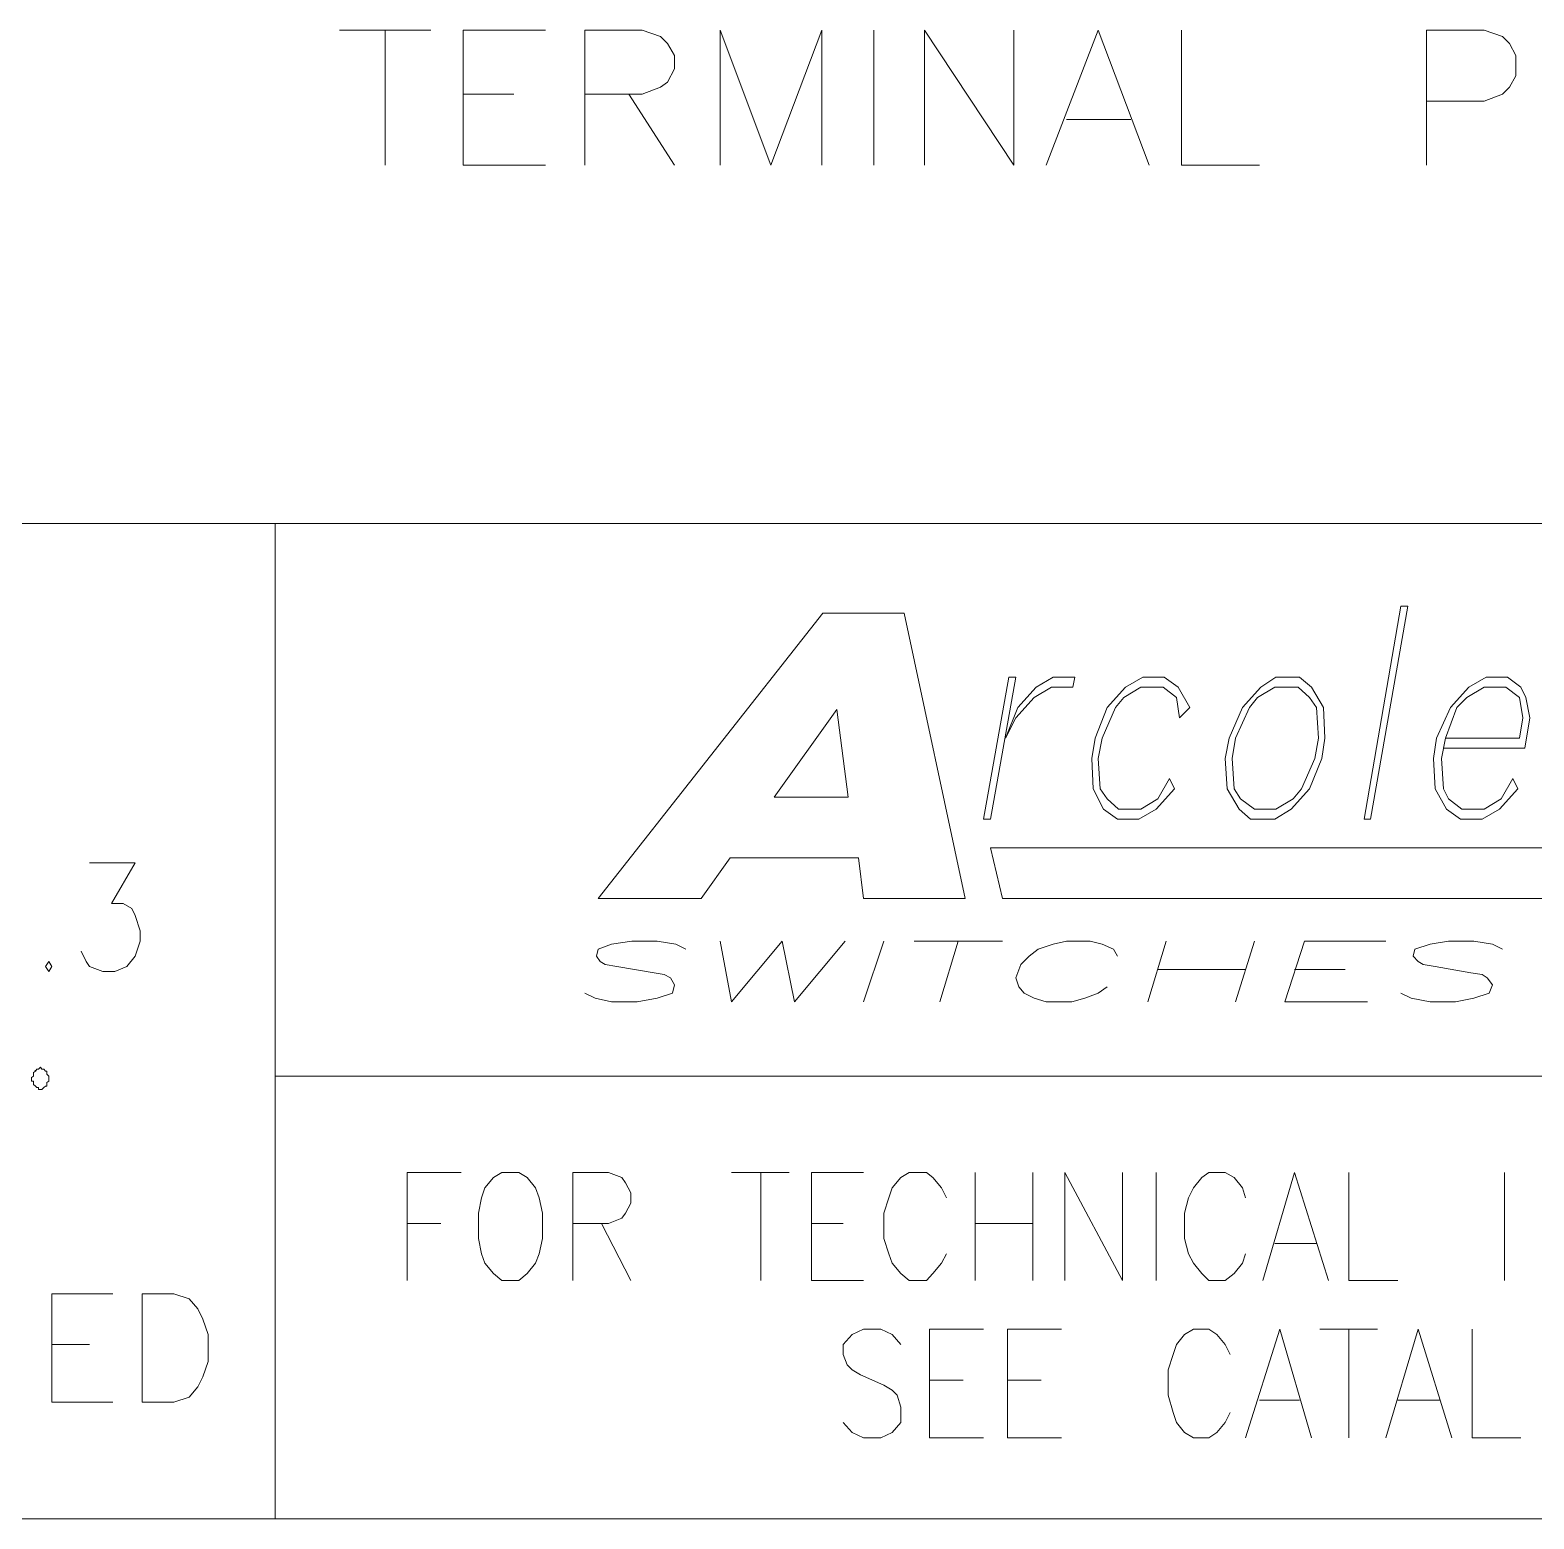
# Model space of a CAD drawing. Header units: millimetres. Extents: x 20 to 2064, y 18 to 2964.
# Drawn here: x 491.7 to 803.4, y 56.8 to 365.4 of the extents above; entities that cross this region are included whole.
import ezdxf

# ---------------------------------------------------------------- set-up
doc = ezdxf.new("R2010")
doc.units = ezdxf.units.MM
doc.header["$MEASUREMENT"] = 0
doc.layers.get('0').update_dxf_attribs({"linetype": 'CONTINUOUS'})

msp = doc.modelspace()

# ---------------------------------------------------------------- linework, layer by layer
at = {"color": 0, "linetype": 'Continuous', "lineweight": 20, "true_color": 0x000007}
for points in [[(555.84, 365.43), (574.78, 365.43)], [(565.31, 365.43), (565.31, 337.42)], [(574.78, 365.43), (574.78, 365.43)], [(581.48, 365.43), (581.48, 337.42)], [(581.48, 365.43), (598.58, 365.43)], [(598.58, 365.43), (598.58, 365.43)], [(606.73, 365.43), (606.73, 337.42)], [(606.73, 365.43), (618.56, 365.43)], [(618.56, 365.43), (618.56, 365.43)], [(618.56, 365.43), (622.38, 364.12)], [(634.74, 365.43), (634.74, 337.42)], [(634.74, 365.43), (645.26, 337.42)], [(655.78, 365.43), (645.26, 337.42)], [(655.78, 365.43), (655.78, 337.42)], [(666.56, 365.43), (666.56, 337.42)], [(677.08, 365.43), (677.08, 337.42)], [(677.08, 365.43), (695.62, 337.42)], [(695.62, 365.43), (695.62, 337.42)], [(713.11, 365.43), (702.33, 337.42)], [(713.11, 365.43), (723.63, 337.42)], [(730.34, 365.43), (730.34, 337.42)], [(781.09, 365.43), (781.09, 337.42)], [(781.09, 365.43), (793.06, 365.43)], [(793.06, 365.43), (793.06, 365.43)], [(793.06, 365.43), (796.87, 364.12)], [(622.38, 364.12), (622.38, 364.12)], [(622.38, 364.12), (623.82, 362.67)], [(623.82, 362.67), (623.82, 362.67)], [(623.82, 362.67), (625.27, 360.17)], [(796.87, 364.12), (796.87, 364.12)], [(796.87, 364.12), (798.32, 362.67)], [(798.32, 362.67), (798.32, 362.67)], [(798.32, 362.67), (799.64, 360.17)], [(625.27, 360.17), (625.27, 360.17)], [(625.27, 360.17), (625.27, 357.41)], [(799.64, 360.17), (799.64, 360.17)], [(799.64, 360.17), (799.64, 355.96)], [(625.27, 357.41), (623.82, 354.65)], [(625.27, 357.41), (625.27, 357.41)], [(799.64, 355.96), (798.32, 353.6)], [(799.64, 355.96), (799.64, 355.96)], [(622.38, 353.6), (618.56, 352.15)], [(623.82, 354.65), (622.38, 353.6)], [(622.38, 353.6), (622.38, 353.6)], [(623.82, 354.65), (623.82, 354.65)], [(798.32, 353.6), (796.87, 352.15)], [(798.32, 353.6), (798.32, 353.6)], [(581.48, 352.15), (592, 352.15)], [(592, 352.15), (592, 352.15)], [(618.56, 352.15), (606.73, 352.15)], [(606.73, 352.15), (606.73, 352.15)], [(615.8, 352.15), (625.27, 337.42)], [(618.56, 352.15), (618.56, 352.15)], [(793.06, 350.7), (781.09, 350.7)], [(781.09, 350.7), (781.09, 350.7)], [(796.87, 352.15), (793.06, 350.7)], [(793.06, 350.7), (793.06, 350.7)], [(796.87, 352.15), (796.87, 352.15)], [(706.54, 346.89), (719.82, 346.89)], [(719.82, 346.89), (719.82, 346.89)], [(565.31, 337.42), (565.31, 337.42)], [(581.48, 337.42), (581.48, 337.42)], [(581.48, 337.42), (598.58, 337.42)], [(598.58, 337.42), (598.58, 337.42)], [(606.73, 337.42), (606.73, 337.42)], [(625.27, 337.42), (625.27, 337.42)], [(634.74, 337.42), (634.74, 337.42)], [(645.26, 337.42), (645.26, 337.42)], [(645.26, 337.42), (645.26, 337.42)], [(655.78, 337.42), (655.78, 337.42)], [(666.56, 337.42), (666.56, 337.42)], [(677.08, 337.42), (677.08, 337.42)], [(695.62, 337.42), (695.62, 337.42)], [(695.62, 337.42), (695.62, 337.42)], [(702.33, 337.42), (702.33, 337.42)], [(723.63, 337.42), (723.63, 337.42)], [(730.34, 337.42), (730.34, 337.42)], [(730.34, 337.42), (746.51, 337.42)], [(746.51, 337.42), (746.51, 337.42)], [(781.09, 337.42), (781.09, 337.42)], [(66.54, 263.13), (2017.43, 263.13)], [(542.56, 56.81), (542.56, 263.13)], [(542.56, 263.13), (542.56, 263.13)], [(609.49, 185.41), (656.04, 244.59)], [(656.04, 244.59), (656.04, 244.59)], [(656.04, 244.59), (672.87, 244.59)], [(672.87, 244.59), (672.87, 244.59)], [(672.87, 244.59), (685.5, 185.41)], [(775.83, 246.03), (768.21, 201.85)], [(777.28, 246.03), (769.52, 201.85)], [(775.83, 246.03), (777.28, 246.03)], [(777.28, 246.03), (777.28, 246.03)], [(694.57, 231.3), (689.31, 201.85)], [(696.02, 231.3), (690.76, 201.85)], [(694.57, 231.3), (696.02, 231.3)], [(696.02, 231.3), (696.02, 231.3)], [(700.22, 229.2), (703.77, 231.3)], [(703.77, 231.3), (703.77, 231.3)], [(703.77, 231.3), (708.24, 231.3)], [(707.85, 229.2), (708.24, 231.3)], [(708.24, 231.3), (708.24, 231.3)], [(708.24, 231.3), (708.24, 231.3)], [(722.32, 231.3), (718.76, 229.2)], [(726.79, 231.3), (722.32, 231.3)], [(722.32, 231.3), (722.32, 231.3)], [(729.68, 229.2), (726.79, 231.3)], [(726.79, 231.3), (726.79, 231.3)], [(749.93, 231.3), (746.77, 229.2)], [(754.8, 231.3), (749.93, 231.3)], [(749.93, 231.3), (749.93, 231.3)], [(757.29, 229.2), (754.8, 231.3)], [(754.8, 231.3), (754.8, 231.3)], [(793.46, 231.3), (789.9, 229.2)], [(797.93, 231.3), (793.46, 231.3)], [(793.46, 231.3), (793.46, 231.3)], [(800.69, 229.2), (797.93, 231.3)], [(797.93, 231.3), (797.93, 231.3)], [(696.41, 224.99), (700.22, 229.2)], [(699.83, 227.1), (703.38, 229.2)], [(700.22, 229.2), (700.22, 229.2)], [(703.38, 229.2), (703.38, 229.2)], [(703.38, 229.2), (707.85, 229.2)], [(707.85, 229.2), (707.85, 229.2)], [(718.76, 229.2), (714.95, 224.99)], [(721.92, 229.2), (718.37, 227.1)], [(718.76, 229.2), (718.76, 229.2)], [(726.52, 229.2), (721.92, 229.2)], [(721.92, 229.2), (721.92, 229.2)], [(729.28, 227.1), (726.52, 229.2)], [(726.52, 229.2), (726.52, 229.2)], [(732.05, 224.99), (729.68, 229.2)], [(729.68, 229.2), (729.68, 229.2)], [(746.77, 229.2), (742.96, 224.99)], [(749.67, 229.2), (746.12, 227.1)], [(746.77, 229.2), (746.77, 229.2)], [(754.53, 229.2), (749.67, 229.2)], [(749.67, 229.2), (749.67, 229.2)], [(756.9, 227.1), (754.53, 229.2)], [(754.53, 229.2), (754.53, 229.2)], [(759.79, 224.99), (757.29, 229.2)], [(757.29, 229.2), (757.29, 229.2)], [(789.9, 229.2), (786.09, 224.99)], [(793.06, 229.2), (789.51, 227.1)], [(789.9, 229.2), (789.9, 229.2)], [(797.53, 229.2), (793.06, 229.2)], [(793.06, 229.2), (793.06, 229.2)], [(800.42, 227.1), (797.53, 229.2)], [(797.53, 229.2), (797.53, 229.2)], [(801.74, 227.1), (800.69, 229.2)], [(800.69, 229.2), (800.69, 229.2)], [(645.92, 206.45), (658.93, 224.6)], [(658.93, 224.6), (658.93, 224.6)], [(658.93, 224.6), (661.3, 206.45)], [(693.91, 218.68), (696.41, 224.99)], [(696.02, 222.89), (699.83, 227.1)], [(696.41, 224.99), (696.41, 224.99)], [(699.83, 227.1), (699.83, 227.1)], [(714.95, 224.99), (712.45, 218.68)], [(716.66, 224.99), (713.9, 218.68)], [(714.95, 224.99), (714.95, 224.99)], [(718.37, 227.1), (716.66, 224.99)], [(716.66, 224.99), (716.66, 224.99)], [(718.37, 227.1), (718.37, 227.1)], [(729.94, 222.89), (729.28, 227.1)], [(729.28, 227.1), (729.28, 227.1)], [(732.05, 224.99), (729.94, 222.89)], [(742.96, 224.99), (740.2, 218.68)], [(744.41, 224.99), (741.51, 218.68)], [(742.96, 224.99), (742.96, 224.99)], [(746.12, 227.1), (744.41, 224.99)], [(744.41, 224.99), (744.41, 224.99)], [(746.12, 227.1), (746.12, 227.1)], [(758.35, 224.99), (756.9, 227.1)], [(756.9, 227.1), (756.9, 227.1)], [(758.74, 218.68), (758.35, 224.99)], [(758.35, 224.99), (758.35, 224.99)], [(760.05, 218.68), (759.79, 224.99)], [(759.79, 224.99), (759.79, 224.99)], [(786.09, 224.99), (783.2, 218.68)], [(787.41, 224.99), (785.04, 218.68)], [(786.09, 224.99), (786.09, 224.99)], [(789.51, 227.1), (787.41, 224.99)], [(787.41, 224.99), (787.41, 224.99)], [(789.51, 227.1), (789.51, 227.1)], [(801.08, 222.89), (800.42, 227.1)], [(800.42, 227.1), (800.42, 227.1)], [(802.53, 222.89), (801.74, 227.1)], [(801.74, 227.1), (801.74, 227.1)], [(693.91, 218.68), (696.02, 222.89)], [(696.02, 222.89), (696.02, 222.89)], [(729.94, 222.89), (729.94, 222.89)], [(800.42, 218.68), (801.08, 222.89)], [(801.08, 222.89), (801.08, 222.89)], [(801.48, 216.58), (802.53, 222.89)], [(802.53, 222.89), (802.53, 222.89)], [(712.45, 218.68), (711.8, 214.47)], [(712.45, 218.68), (712.45, 218.68)], [(713.9, 218.68), (713.11, 214.47)], [(713.9, 218.68), (713.9, 218.68)], [(740.2, 218.68), (739.41, 214.47)], [(740.2, 218.68), (740.2, 218.68)], [(741.51, 218.68), (740.86, 214.47)], [(741.51, 218.68), (741.51, 218.68)], [(757.95, 214.47), (758.74, 218.68)], [(758.74, 218.68), (758.74, 218.68)], [(759.4, 214.47), (760.05, 218.68)], [(760.05, 218.68), (760.05, 218.68)], [(783.2, 218.68), (782.54, 214.47)], [(783.2, 218.68), (783.2, 218.68)], [(785.04, 218.68), (784.25, 214.47)], [(785.04, 218.68), (800.42, 218.68)], [(785.04, 218.68), (785.04, 218.68)], [(800.42, 218.68), (800.42, 218.68)], [(784.64, 216.58), (801.48, 216.58)], [(801.48, 216.58), (801.48, 216.58)], [(711.8, 214.47), (711.8, 214.47)], [(711.8, 214.47), (712.06, 208.16)], [(713.11, 214.47), (713.11, 214.47)], [(713.11, 214.47), (713.5, 208.16)], [(739.41, 214.47), (739.41, 214.47)], [(739.41, 214.47), (739.8, 208.16)], [(740.86, 214.47), (740.86, 214.47)], [(740.86, 214.47), (741.25, 208.16)], [(755.19, 208.16), (757.95, 214.47)], [(756.9, 208.16), (759.4, 214.47)], [(757.95, 214.47), (757.95, 214.47)], [(759.4, 214.47), (759.4, 214.47)], [(782.54, 214.47), (782.54, 214.47)], [(782.54, 214.47), (782.94, 208.16)], [(784.25, 214.47), (784.25, 214.47)], [(784.25, 214.47), (784.64, 208.16)], [(725.47, 206.06), (727.84, 210.26)], [(727.84, 210.26), (727.84, 210.26)], [(727.84, 210.26), (728.89, 208.16)], [(796.61, 206.06), (798.98, 210.26)], [(798.98, 210.26), (798.98, 210.26)], [(798.98, 210.26), (800.03, 208.16)], [(661.3, 206.45), (645.92, 206.45)], [(645.92, 206.45), (645.92, 206.45)], [(661.3, 206.45), (661.3, 206.45)], [(712.06, 208.16), (712.06, 208.16)], [(712.06, 208.16), (714.16, 203.95)], [(713.5, 208.16), (713.5, 208.16)], [(713.5, 208.16), (714.95, 206.06)], [(714.95, 206.06), (714.95, 206.06)], [(714.95, 206.06), (717.32, 203.95)], [(721.92, 203.95), (725.47, 206.06)], [(725.08, 203.95), (728.89, 208.16)], [(725.47, 206.06), (725.47, 206.06)], [(728.89, 208.16), (728.89, 208.16)], [(728.89, 208.16), (728.89, 208.16)], [(739.8, 208.16), (739.8, 208.16)], [(739.8, 208.16), (742.3, 203.95)], [(741.25, 208.16), (741.25, 208.16)], [(741.25, 208.16), (742.57, 206.06)], [(742.57, 206.06), (742.57, 206.06)], [(742.57, 206.06), (745.46, 203.95)], [(749.93, 203.95), (753.48, 206.06)], [(753.09, 203.95), (756.9, 208.16)], [(753.48, 206.06), (755.19, 208.16)], [(753.48, 206.06), (753.48, 206.06)], [(755.19, 208.16), (755.19, 208.16)], [(756.9, 208.16), (756.9, 208.16)], [(782.94, 208.16), (782.94, 208.16)], [(782.94, 208.16), (785.3, 203.95)], [(784.64, 208.16), (784.64, 208.16)], [(784.64, 208.16), (785.7, 206.06)], [(785.7, 206.06), (785.7, 206.06)], [(785.7, 206.06), (788.46, 203.95)], [(793.06, 203.95), (796.61, 206.06)], [(796.22, 203.95), (800.03, 208.16)], [(796.61, 206.06), (796.61, 206.06)], [(800.03, 208.16), (800.03, 208.16)], [(800.03, 208.16), (800.03, 208.16)], [(714.16, 203.95), (714.16, 203.95)], [(714.16, 203.95), (717.06, 201.85)], [(717.32, 203.95), (717.32, 203.95)], [(717.32, 203.95), (721.92, 203.95)], [(721.53, 201.85), (725.08, 203.95)], [(721.92, 203.95), (721.92, 203.95)], [(725.08, 203.95), (725.08, 203.95)], [(742.3, 203.95), (742.3, 203.95)], [(742.3, 203.95), (744.67, 201.85)], [(745.46, 203.95), (745.46, 203.95)], [(745.46, 203.95), (749.93, 203.95)], [(749.67, 201.85), (753.09, 203.95)], [(749.93, 203.95), (749.93, 203.95)], [(753.09, 203.95), (753.09, 203.95)], [(785.3, 203.95), (785.3, 203.95)], [(785.3, 203.95), (788.2, 201.85)], [(788.46, 203.95), (788.46, 203.95)], [(788.46, 203.95), (793.06, 203.95)], [(792.67, 201.85), (796.22, 203.95)], [(793.06, 203.95), (793.06, 203.95)], [(796.22, 203.95), (796.22, 203.95)], [(689.31, 201.85), (689.31, 201.85)], [(689.31, 201.85), (690.76, 201.85)], [(690.76, 201.85), (690.76, 201.85)], [(690.76, 201.85), (690.76, 201.85)], [(717.06, 201.85), (717.06, 201.85)], [(717.06, 201.85), (721.53, 201.85)], [(721.53, 201.85), (721.53, 201.85)], [(744.67, 201.85), (744.67, 201.85)], [(744.67, 201.85), (749.67, 201.85)], [(749.67, 201.85), (749.67, 201.85)], [(768.21, 201.85), (768.21, 201.85)], [(768.21, 201.85), (769.52, 201.85)], [(769.52, 201.85), (769.52, 201.85)], [(769.52, 201.85), (769.52, 201.85)], [(788.2, 201.85), (788.2, 201.85)], [(788.2, 201.85), (792.67, 201.85)], [(792.67, 201.85), (792.67, 201.85)], [(636.84, 193.83), (630.79, 185.41)], [(663.4, 193.83), (636.84, 193.83)], [(636.84, 193.83), (636.84, 193.83)], [(664.46, 185.41), (663.4, 193.83)], [(663.4, 193.83), (663.4, 193.83)], [(905.49, 195.93), (690.76, 195.93)], [(690.76, 195.93), (690.76, 195.93)], [(690.76, 195.93), (693.25, 185.41)], [(504.03, 192.78), (513.5, 192.78)], [(513.5, 192.78), (508.63, 184.36)], [(513.5, 192.78), (513.5, 192.78)], [(508.63, 184.36), (508.63, 184.36)], [(508.63, 184.36), (511, 184.36)], [(511, 184.36), (511, 184.36)], [(511, 184.36), (512.84, 183.31)], [(630.79, 185.41), (609.49, 185.41)], [(609.49, 185.41), (609.49, 185.41)], [(630.79, 185.41), (630.79, 185.41)], [(685.5, 185.41), (664.46, 185.41)], [(664.46, 185.41), (664.46, 185.41)], [(685.5, 185.41), (685.5, 185.41)], [(693.25, 185.41), (905.49, 185.41)], [(693.25, 185.41), (693.25, 185.41)], [(512.84, 183.31), (512.84, 183.31)], [(512.84, 183.31), (513.5, 181.86)], [(513.5, 181.86), (513.5, 181.86)], [(513.5, 181.86), (514.55, 178.7)], [(514.55, 178.7), (514.55, 178.7)], [(514.55, 178.7), (514.55, 176.6)], [(514.55, 176.6), (513.5, 173.45)], [(514.55, 176.6), (514.55, 176.6)], [(609.49, 174.89), (609.1, 173.45)], [(612.25, 175.94), (609.49, 174.89)], [(609.49, 174.89), (609.49, 174.89)], [(616.46, 176.6), (612.25, 175.94)], [(612.25, 175.94), (612.25, 175.94)], [(621.72, 176.6), (616.46, 176.6)], [(616.46, 176.6), (616.46, 176.6)], [(625.53, 175.94), (621.72, 176.6)], [(621.72, 176.6), (621.72, 176.6)], [(627.64, 174.89), (625.53, 175.94)], [(625.53, 175.94), (625.53, 175.94)], [(634.74, 176.6), (637.1, 163.98)], [(647.62, 176.6), (637.1, 163.98)], [(647.62, 176.6), (650.12, 163.98)], [(660.64, 176.6), (650.12, 163.98)], [(668.66, 176.6), (664.46, 163.98)], [(674.98, 176.6), (693.25, 176.6)], [(684.05, 176.6), (680.24, 163.98)], [(693.25, 176.6), (693.25, 176.6)], [(700.62, 174.89), (698.78, 173.45)], [(703.77, 175.94), (700.62, 174.89)], [(700.62, 174.89), (700.62, 174.89)], [(706.54, 176.6), (703.77, 175.94)], [(703.77, 175.94), (703.77, 175.94)], [(711.4, 176.6), (706.54, 176.6)], [(706.54, 176.6), (706.54, 176.6)], [(713.9, 175.94), (711.4, 176.6)], [(711.4, 176.6), (711.4, 176.6)], [(716.27, 174.89), (713.9, 175.94)], [(713.9, 175.94), (713.9, 175.94)], [(717.06, 173.45), (716.27, 174.89)], [(716.27, 174.89), (716.27, 174.89)], [(727.18, 176.6), (723.37, 163.98)], [(745.46, 176.6), (741.51, 163.98)], [(755.85, 176.6), (751.77, 163.98)], [(755.85, 176.6), (772.68, 176.6)], [(772.68, 176.6), (772.68, 176.6)], [(778.73, 174.89), (778.33, 173.45)], [(781.88, 175.94), (778.73, 174.89)], [(778.73, 174.89), (778.73, 174.89)], [(785.7, 176.6), (781.88, 175.94)], [(781.88, 175.94), (781.88, 175.94)], [(790.96, 176.6), (785.7, 176.6)], [(785.7, 176.6), (785.7, 176.6)], [(794.77, 175.94), (790.96, 176.6)], [(790.96, 176.6), (790.96, 176.6)], [(796.87, 174.89), (794.77, 175.94)], [(794.77, 175.94), (794.77, 175.94)], [(495.61, 172.39), (494.96, 171.34)], [(496.27, 171.34), (495.61, 172.39)], [(495.61, 172.39), (495.61, 172.39)], [(503.37, 172.39), (502.32, 174.5)], [(502.32, 174.5), (502.32, 174.5)], [(504.03, 171.34), (503.37, 172.39)], [(503.37, 172.39), (503.37, 172.39)], [(513.5, 173.45), (511.79, 171.34)], [(513.5, 173.45), (513.5, 173.45)], [(609.1, 173.45), (609.1, 173.45)], [(609.1, 173.45), (609.88, 172.39)], [(609.88, 172.39), (609.88, 172.39)], [(609.88, 172.39), (610.94, 171.74)], [(610.94, 171.74), (610.94, 171.74)], [(610.94, 171.74), (613.3, 171.34)], [(697.07, 171.74), (696.02, 168.97)], [(698.78, 173.45), (697.07, 171.74)], [(697.07, 171.74), (697.07, 171.74)], [(698.78, 173.45), (698.78, 173.45)], [(778.33, 173.45), (778.33, 173.45)], [(778.33, 173.45), (779.39, 172.39)], [(779.39, 172.39), (779.39, 172.39)], [(779.39, 172.39), (780.44, 171.74)], [(780.44, 171.74), (780.44, 171.74)], [(780.44, 171.74), (782.94, 171.34)], [(494.96, 171.34), (494.96, 171.34)], [(494.96, 171.34), (495.61, 170.29)], [(495.61, 170.29), (496.27, 171.34)], [(495.61, 170.29), (495.61, 170.29)], [(496.27, 171.34), (496.27, 171.34)], [(506.79, 170.29), (504.03, 171.34)], [(504.03, 171.34), (504.03, 171.34)], [(509.29, 170.29), (506.79, 170.29)], [(506.79, 170.29), (506.79, 170.29)], [(511.79, 171.34), (509.29, 170.29)], [(509.29, 170.29), (509.29, 170.29)], [(511.79, 171.34), (511.79, 171.34)], [(613.3, 171.34), (613.3, 171.34)], [(613.3, 171.34), (621.06, 170.03)], [(621.06, 170.03), (621.06, 170.03)], [(621.06, 170.03), (623.17, 169.63)], [(623.17, 169.63), (623.17, 169.63)], [(623.17, 169.63), (624.48, 168.97)], [(624.48, 168.97), (624.48, 168.97)], [(624.48, 168.97), (625.27, 167.53)], [(696.02, 168.97), (696.02, 168.97)], [(696.02, 168.97), (696.67, 167.13)], [(725.47, 170.68), (743.62, 170.68)], [(743.62, 170.68), (743.62, 170.68)], [(753.74, 170.68), (764.26, 170.68)], [(764.26, 170.68), (764.26, 170.68)], [(782.94, 171.34), (782.94, 171.34)], [(782.94, 171.34), (790.3, 170.03)], [(790.3, 170.03), (790.3, 170.03)], [(790.3, 170.03), (792.67, 169.63)], [(792.67, 169.63), (792.67, 169.63)], [(792.67, 169.63), (793.72, 168.97)], [(793.72, 168.97), (793.72, 168.97)], [(793.72, 168.97), (794.77, 167.53)], [(608.83, 164.77), (606.73, 165.82)], [(606.73, 165.82), (606.73, 165.82)], [(624.88, 165.82), (621.72, 164.77)], [(625.27, 167.53), (624.88, 165.82)], [(624.88, 165.82), (624.88, 165.82)], [(625.27, 167.53), (625.27, 167.53)], [(696.67, 167.13), (696.67, 167.13)], [(696.67, 167.13), (697.73, 165.82)], [(697.73, 165.82), (697.73, 165.82)], [(697.73, 165.82), (699.83, 164.77)], [(710.35, 164.77), (713.11, 165.82)], [(713.11, 165.82), (714.95, 167.13)], [(713.11, 165.82), (713.11, 165.82)], [(714.95, 167.13), (714.95, 167.13)], [(777.94, 164.77), (775.83, 165.82)], [(775.83, 165.82), (775.83, 165.82)], [(794.11, 165.82), (790.96, 164.77)], [(794.77, 167.53), (794.11, 165.82)], [(794.11, 165.82), (794.11, 165.82)], [(794.77, 167.53), (794.77, 167.53)], [(612.25, 163.98), (608.83, 164.77)], [(608.83, 164.77), (608.83, 164.77)], [(617.51, 163.98), (612.25, 163.98)], [(612.25, 163.98), (612.25, 163.98)], [(621.72, 164.77), (617.51, 163.98)], [(617.51, 163.98), (617.51, 163.98)], [(621.72, 164.77), (621.72, 164.77)], [(637.1, 163.98), (637.1, 163.98)], [(637.1, 163.98), (637.1, 163.98)], [(650.12, 163.98), (650.12, 163.98)], [(650.12, 163.98), (650.12, 163.98)], [(664.46, 163.98), (664.46, 163.98)], [(680.24, 163.98), (680.24, 163.98)], [(699.83, 164.77), (699.83, 164.77)], [(699.83, 164.77), (702.33, 163.98)], [(702.33, 163.98), (702.33, 163.98)], [(702.33, 163.98), (707.59, 163.98)], [(707.59, 163.98), (710.35, 164.77)], [(707.59, 163.98), (707.59, 163.98)], [(710.35, 164.77), (710.35, 164.77)], [(723.37, 163.98), (723.37, 163.98)], [(741.51, 163.98), (741.51, 163.98)], [(751.77, 163.98), (751.77, 163.98)], [(751.77, 163.98), (768.87, 163.98)], [(768.87, 163.98), (768.87, 163.98)], [(781.88, 163.98), (777.94, 164.77)], [(777.94, 164.77), (777.94, 164.77)], [(787.14, 163.98), (781.88, 163.98)], [(781.88, 163.98), (781.88, 163.98)], [(790.96, 164.77), (787.14, 163.98)], [(787.14, 163.98), (787.14, 163.98)], [(790.96, 164.77), (790.96, 164.77)], [(492.85, 149.64), (492.46, 149.38)], [(492.85, 149.64), (492.72, 149.78)], [(492.72, 149.78), (492.72, 149.78)], [(493.12, 150.04), (492.85, 149.64)], [(492.85, 149.64), (492.85, 149.64)], [(493.51, 150.04), (493.12, 150.04)], [(493.12, 150.04), (493.12, 150.04)], [(493.9, 150.43), (493.51, 150.04)], [(493.51, 150.04), (493.51, 150.04)], [(493.51, 150.04), (493.51, 150.04)], [(493.51, 150.04), (493.51, 150.04)], [(494.17, 150.04), (493.9, 150.43)], [(493.9, 150.43), (493.9, 150.43)], [(494.56, 150.04), (494.17, 150.04)], [(494.17, 150.04), (494.17, 150.04)], [(494.96, 149.64), (494.56, 150.04)], [(494.56, 150.04), (494.56, 150.04)], [(494.56, 150.04), (494.56, 150.04)], [(494.56, 150.04), (494.56, 150.04)], [(495.22, 149.64), (494.96, 149.64)], [(494.96, 149.64), (494.96, 149.64)], [(495.22, 149.38), (495.22, 149.64)], [(495.22, 149.64), (495.22, 149.64)], [(492.46, 148.59), (492.06, 148.33)], [(492.06, 148.33), (492.06, 148.33)], [(492.06, 148.33), (492.06, 147.93)], [(492.06, 147.93), (492.06, 147.54)], [(492.06, 147.93), (492.06, 147.93)], [(492.06, 147.54), (492.06, 147.54)], [(492.06, 147.54), (492.46, 147.54)], [(492.46, 149.38), (492.46, 149.38)], [(492.46, 149.38), (492.46, 148.99)], [(492.46, 148.99), (492.46, 148.99)], [(492.46, 148.99), (492.46, 148.59)], [(492.46, 148.59), (492.46, 148.59)], [(492.46, 147.54), (492.46, 147.54)], [(492.46, 147.54), (492.46, 147.28)], [(492.46, 147.28), (492.46, 147.28)], [(492.46, 147.28), (492.46, 146.88)], [(492.46, 146.88), (492.46, 146.88)], [(492.46, 146.88), (492.85, 146.49)], [(492.85, 146.49), (492.72, 146.62)], [(492.72, 146.62), (492.72, 146.62)], [(492.85, 146.49), (492.85, 146.49)], [(492.85, 146.49), (493.12, 146.23)], [(494.56, 146.23), (494.96, 146.49)], [(494.96, 146.49), (494.96, 146.49)], [(494.96, 146.49), (495.22, 146.49)], [(495.22, 148.99), (495.22, 149.38)], [(495.22, 149.38), (495.22, 149.38)], [(495.61, 148.59), (495.22, 148.99)], [(495.22, 148.99), (495.22, 148.99)], [(495.22, 147.28), (495.61, 147.54)], [(495.22, 146.88), (495.22, 147.28)], [(495.22, 147.28), (495.22, 147.28)], [(495.22, 146.49), (495.22, 146.88)], [(495.22, 146.88), (495.22, 146.88)], [(495.22, 146.49), (495.22, 146.49)], [(495.61, 148.33), (495.61, 148.59)], [(495.61, 148.59), (495.61, 148.59)], [(495.61, 147.93), (495.61, 148.33)], [(495.61, 148.33), (495.61, 148.33)], [(495.61, 147.54), (495.61, 147.93)], [(495.61, 147.93), (495.61, 147.93)], [(495.61, 147.54), (495.61, 147.67)], [(495.61, 147.67), (495.61, 147.67)], [(495.61, 147.54), (495.61, 147.54)], [(542.56, 148.59), (984.26, 148.59)], [(493.12, 146.23), (493.12, 146.23)], [(493.12, 146.23), (493.51, 146.23)], [(493.51, 146.23), (493.51, 146.23)], [(493.51, 146.23), (493.51, 145.83)], [(493.51, 145.83), (493.51, 145.83)], [(493.51, 145.83), (493.9, 145.83)], [(493.9, 145.83), (493.9, 145.83)], [(493.9, 145.83), (494.17, 145.83)], [(494.17, 145.83), (494.56, 146.23)], [(494.17, 145.83), (494.17, 145.83)], [(494.56, 146.23), (494.56, 146.23)], [(494.56, 146.23), (494.56, 146.23)], [(494.56, 146.23), (494.56, 146.23)], [(569.91, 128.6), (569.91, 106.25)], [(569.91, 128.6), (581.09, 128.6)], [(581.09, 128.6), (581.09, 128.6)], [(589.5, 128.6), (587.79, 127.55)], [(593.05, 128.6), (589.5, 128.6)], [(589.5, 128.6), (589.5, 128.6)], [(594.76, 127.55), (593.05, 128.6)], [(593.05, 128.6), (593.05, 128.6)], [(604.23, 128.6), (604.23, 106.25)], [(604.23, 128.6), (611.59, 128.6)], [(611.59, 128.6), (611.59, 128.6)], [(611.59, 128.6), (614.36, 127.55)], [(637.1, 128.6), (649.07, 128.6)], [(643.15, 128.6), (643.15, 106.25)], [(649.07, 128.6), (649.07, 128.6)], [(653.67, 128.6), (653.67, 106.25)], [(653.67, 128.6), (664.46, 128.6)], [(664.46, 128.6), (664.46, 128.6)], [(673.92, 128.6), (672.21, 127.55)], [(677.47, 128.6), (673.92, 128.6)], [(673.92, 128.6), (673.92, 128.6)], [(678.79, 127.55), (677.47, 128.6)], [(677.47, 128.6), (677.47, 128.6)], [(687.6, 128.6), (687.6, 106.25)], [(699.57, 128.6), (699.57, 106.25)], [(706.14, 128.6), (706.14, 106.25)], [(706.14, 128.6), (718.11, 106.25)], [(718.11, 128.6), (718.11, 106.25)], [(725.08, 128.6), (725.08, 106.25)], [(735.99, 128.6), (734.54, 127.55)], [(739.41, 128.6), (735.99, 128.6)], [(735.99, 128.6), (735.99, 128.6)], [(741.25, 127.55), (739.41, 128.6)], [(739.41, 128.6), (739.41, 128.6)], [(753.74, 128.6), (747.17, 106.25)], [(753.74, 128.6), (760.84, 106.25)], [(765.05, 128.6), (765.05, 106.25)], [(797.27, 128.6), (797.27, 106.25)], [(585.95, 125.45), (585.29, 123.34)], [(587.79, 127.55), (585.95, 125.45)], [(585.95, 125.45), (585.95, 125.45)], [(587.79, 127.55), (587.79, 127.55)], [(596.47, 125.45), (594.76, 127.55)], [(594.76, 127.55), (594.76, 127.55)], [(597.26, 123.34), (596.47, 125.45)], [(596.47, 125.45), (596.47, 125.45)], [(614.36, 127.55), (614.36, 127.55)], [(614.36, 127.55), (615.14, 126.5)], [(615.14, 126.5), (615.14, 126.5)], [(615.14, 126.5), (616.2, 124.4)], [(670.37, 125.45), (669.72, 123.34)], [(672.21, 127.55), (670.37, 125.45)], [(670.37, 125.45), (670.37, 125.45)], [(672.21, 127.55), (672.21, 127.55)], [(680.63, 125.45), (678.79, 127.55)], [(678.79, 127.55), (678.79, 127.55)], [(681.68, 123.34), (680.63, 125.45)], [(680.63, 125.45), (680.63, 125.45)], [(732.83, 125.45), (731.78, 123.34)], [(734.54, 127.55), (732.83, 125.45)], [(732.83, 125.45), (732.83, 125.45)], [(734.54, 127.55), (734.54, 127.55)], [(742.96, 125.45), (741.25, 127.55)], [(741.25, 127.55), (741.25, 127.55)], [(743.62, 123.34), (742.96, 125.45)], [(742.96, 125.45), (742.96, 125.45)], [(585.29, 123.34), (584.64, 120.19)], [(585.29, 123.34), (585.29, 123.34)], [(597.92, 120.19), (597.26, 123.34)], [(597.26, 123.34), (597.26, 123.34)], [(616.2, 122.29), (615.14, 120.19)], [(616.2, 124.4), (616.2, 124.4)], [(616.2, 124.4), (616.2, 122.29)], [(616.2, 122.29), (616.2, 122.29)], [(669.72, 123.34), (668.66, 120.19)], [(669.72, 123.34), (669.72, 123.34)], [(731.78, 123.34), (730.99, 120.19)], [(731.78, 123.34), (731.78, 123.34)], [(584.64, 120.19), (584.64, 120.19)], [(584.64, 120.19), (584.64, 114.93)], [(597.92, 114.93), (597.92, 120.19)], [(597.92, 120.19), (597.92, 120.19)], [(614.36, 119.14), (611.59, 118.08)], [(615.14, 120.19), (614.36, 119.14)], [(614.36, 119.14), (614.36, 119.14)], [(615.14, 120.19), (615.14, 120.19)], [(668.66, 120.19), (668.66, 120.19)], [(668.66, 120.19), (668.66, 114.93)], [(730.99, 120.19), (730.99, 120.19)], [(730.99, 120.19), (730.99, 114.93)], [(569.91, 118.08), (576.88, 118.08)], [(576.88, 118.08), (576.88, 118.08)], [(611.59, 118.08), (604.23, 118.08)], [(604.23, 118.08), (604.23, 118.08)], [(610.15, 118.08), (616.2, 106.25)], [(611.59, 118.08), (611.59, 118.08)], [(653.67, 118.08), (660.25, 118.08)], [(660.25, 118.08), (660.25, 118.08)], [(687.6, 118.08), (699.57, 118.08)], [(699.57, 118.08), (699.57, 118.08)], [(584.64, 114.93), (584.64, 114.93)], [(584.64, 114.93), (585.29, 111.77)], [(597.26, 111.77), (597.92, 114.93)], [(597.92, 114.93), (597.92, 114.93)], [(668.66, 114.93), (668.66, 114.93)], [(668.66, 114.93), (669.72, 111.77)], [(730.99, 114.93), (730.99, 114.93)], [(730.99, 114.93), (731.78, 111.77)], [(749.67, 113.88), (758.35, 113.88)], [(758.35, 113.88), (758.35, 113.88)], [(585.29, 111.77), (585.29, 111.77)], [(585.29, 111.77), (585.95, 109.8)], [(585.95, 109.8), (585.95, 109.8)], [(585.95, 109.8), (587.79, 107.7)], [(594.76, 107.7), (596.47, 109.8)], [(596.47, 109.8), (597.26, 111.77)], [(596.47, 109.8), (596.47, 109.8)], [(597.26, 111.77), (597.26, 111.77)], [(669.72, 111.77), (669.72, 111.77)], [(669.72, 111.77), (670.37, 109.8)], [(670.37, 109.8), (670.37, 109.8)], [(670.37, 109.8), (672.21, 107.7)], [(678.79, 107.7), (680.63, 109.8)], [(680.63, 109.8), (681.68, 111.77)], [(680.63, 109.8), (680.63, 109.8)], [(681.68, 111.77), (681.68, 111.77)], [(731.78, 111.77), (731.78, 111.77)], [(731.78, 111.77), (732.83, 109.8)], [(732.83, 109.8), (732.83, 109.8)], [(732.83, 109.8), (734.54, 107.7)], [(741.25, 107.7), (742.96, 109.8)], [(742.96, 109.8), (743.62, 111.77)], [(742.96, 109.8), (742.96, 109.8)], [(743.62, 111.77), (743.62, 111.77)], [(569.91, 106.25), (569.91, 106.25)], [(587.79, 107.7), (587.79, 107.7)], [(587.79, 107.7), (589.5, 106.25)], [(589.5, 106.25), (589.5, 106.25)], [(589.5, 106.25), (593.05, 106.25)], [(593.05, 106.25), (594.76, 107.7)], [(593.05, 106.25), (593.05, 106.25)], [(594.76, 107.7), (594.76, 107.7)], [(604.23, 106.25), (604.23, 106.25)], [(616.2, 106.25), (616.2, 106.25)], [(643.15, 106.25), (643.15, 106.25)], [(653.67, 106.25), (653.67, 106.25)], [(653.67, 106.25), (664.46, 106.25)], [(664.46, 106.25), (664.46, 106.25)], [(672.21, 107.7), (672.21, 107.7)], [(672.21, 107.7), (673.92, 106.25)], [(673.92, 106.25), (673.92, 106.25)], [(673.92, 106.25), (677.47, 106.25)], [(677.47, 106.25), (678.79, 107.7)], [(677.47, 106.25), (677.47, 106.25)], [(678.79, 107.7), (678.79, 107.7)], [(687.6, 106.25), (687.6, 106.25)], [(699.57, 106.25), (699.57, 106.25)], [(706.14, 106.25), (706.14, 106.25)], [(718.11, 106.25), (718.11, 106.25)], [(718.11, 106.25), (718.11, 106.25)], [(725.08, 106.25), (725.08, 106.25)], [(734.54, 107.7), (734.54, 107.7)], [(734.54, 107.7), (735.99, 106.25)], [(735.99, 106.25), (735.99, 106.25)], [(735.99, 106.25), (739.41, 106.25)], [(739.41, 106.25), (741.25, 107.7)], [(739.41, 106.25), (739.41, 106.25)], [(741.25, 107.7), (741.25, 107.7)], [(747.17, 106.25), (747.17, 106.25)], [(760.84, 106.25), (760.84, 106.25)], [(765.05, 106.25), (765.05, 106.25)], [(765.05, 106.25), (775.18, 106.25)], [(775.18, 106.25), (775.18, 106.25)], [(797.27, 106.25), (797.27, 106.25)], [(496.27, 103.49), (496.27, 81)], [(496.27, 103.49), (508.89, 103.49)], [(508.89, 103.49), (508.89, 103.49)], [(514.94, 103.49), (514.94, 81)], [(514.94, 103.49), (521.52, 103.49)], [(521.52, 103.49), (521.52, 103.49)], [(521.52, 103.49), (524.67, 102.44)], [(524.67, 102.44), (524.67, 102.44)], [(524.67, 102.44), (526.52, 100.33)], [(526.52, 100.33), (526.52, 100.33)], [(526.52, 100.33), (527.57, 98.23)], [(527.57, 98.23), (527.57, 98.23)], [(527.57, 98.23), (528.62, 95.07)], [(528.62, 95.07), (528.62, 95.07)], [(528.62, 95.07), (528.62, 89.42)], [(662.09, 95.07), (660.25, 92.97)], [(664.46, 96.12), (662.09, 95.07)], [(662.09, 95.07), (662.09, 95.07)], [(668.01, 96.12), (664.46, 96.12)], [(664.46, 96.12), (664.46, 96.12)], [(670.37, 95.07), (668.01, 96.12)], [(668.01, 96.12), (668.01, 96.12)], [(672.21, 92.97), (670.37, 95.07)], [(670.37, 95.07), (670.37, 95.07)], [(678.13, 96.12), (678.13, 73.64)], [(678.13, 96.12), (689.31, 96.12)], [(689.31, 96.12), (689.31, 96.12)], [(694.31, 96.12), (694.31, 73.64)], [(694.31, 96.12), (705.48, 96.12)], [(705.48, 96.12), (705.48, 96.12)], [(730.99, 95.07), (729.28, 92.97)], [(732.83, 96.12), (730.99, 95.07)], [(730.99, 95.07), (730.99, 95.07)], [(735.99, 96.12), (732.83, 96.12)], [(732.83, 96.12), (732.83, 96.12)], [(737.7, 95.07), (735.99, 96.12)], [(735.99, 96.12), (735.99, 96.12)], [(739.41, 92.97), (737.7, 95.07)], [(737.7, 95.07), (737.7, 95.07)], [(750.72, 96.12), (743.62, 73.64)], [(750.72, 96.12), (757.29, 73.64)], [(759, 96.12), (770.97, 96.12)], [(765.05, 96.12), (765.05, 73.64)], [(770.97, 96.12), (770.97, 96.12)], [(779.39, 96.12), (772.68, 73.64)], [(779.39, 96.12), (786.35, 73.64)], [(790.56, 96.12), (790.56, 73.64)], [(496.27, 92.97), (504.03, 92.97)], [(504.03, 92.97), (504.03, 92.97)], [(660.25, 92.97), (660.25, 92.97)], [(660.25, 92.97), (660.25, 90.86)], [(660.25, 90.86), (660.25, 90.86)], [(660.25, 90.86), (661.04, 88.76)], [(728.63, 90.86), (727.58, 87.71)], [(729.28, 92.97), (728.63, 90.86)], [(728.63, 90.86), (728.63, 90.86)], [(729.28, 92.97), (729.28, 92.97)], [(740.46, 90.86), (739.41, 92.97)], [(739.41, 92.97), (739.41, 92.97)], [(528.62, 89.42), (527.57, 86.26)], [(528.62, 89.42), (528.62, 89.42)], [(661.04, 88.76), (661.04, 88.76)], [(661.04, 88.76), (662.09, 87.71)], [(662.09, 87.71), (662.09, 87.71)], [(662.09, 87.71), (663.8, 86.66)], [(727.58, 87.71), (727.58, 87.71)], [(727.58, 87.71), (727.58, 82.45)], [(526.52, 84.16), (524.67, 82.05)], [(527.57, 86.26), (526.52, 84.16)], [(526.52, 84.16), (526.52, 84.16)], [(527.57, 86.26), (527.57, 86.26)], [(663.8, 86.66), (663.8, 86.66)], [(663.8, 86.66), (668.66, 84.55)], [(668.66, 84.55), (668.66, 84.55)], [(668.66, 84.55), (670.37, 83.5)], [(678.13, 85.6), (685.1, 85.6)], [(685.1, 85.6), (685.1, 85.6)], [(694.31, 85.6), (701.28, 85.6)], [(701.28, 85.6), (701.28, 85.6)], [(524.67, 82.05), (521.52, 81)], [(524.67, 82.05), (524.67, 82.05)], [(670.37, 83.5), (670.37, 83.5)], [(670.37, 83.5), (671.43, 82.45)], [(671.43, 82.45), (671.43, 82.45)], [(671.43, 82.45), (672.21, 79.95)], [(727.58, 82.45), (727.58, 82.45)], [(727.58, 82.45), (728.63, 78.9)], [(746.51, 81.4), (754.8, 81.4)], [(754.8, 81.4), (754.8, 81.4)], [(775.18, 81.4), (783.99, 81.4)], [(783.99, 81.4), (783.99, 81.4)], [(496.27, 81), (496.27, 81)], [(496.27, 81), (508.89, 81)], [(508.89, 81), (508.89, 81)], [(514.94, 81), (514.94, 81)], [(521.52, 81), (514.94, 81)], [(514.94, 81), (514.94, 81)], [(521.52, 81), (521.52, 81)], [(672.21, 79.95), (672.21, 79.95)], [(672.21, 79.95), (672.21, 76.79)], [(728.63, 78.9), (728.63, 78.9)], [(728.63, 78.9), (729.28, 76.79)], [(739.41, 76.79), (740.46, 78.9)], [(740.46, 78.9), (740.46, 78.9)], [(662.09, 74.69), (660.25, 76.79)], [(660.25, 76.79), (660.25, 76.79)], [(672.21, 76.79), (670.37, 74.69)], [(672.21, 76.79), (672.21, 76.79)], [(729.28, 76.79), (729.28, 76.79)], [(729.28, 76.79), (730.99, 74.69)], [(737.7, 74.69), (739.41, 76.79)], [(739.41, 76.79), (739.41, 76.79)], [(664.46, 73.64), (662.09, 74.69)], [(662.09, 74.69), (662.09, 74.69)], [(668.01, 73.64), (664.46, 73.64)], [(664.46, 73.64), (664.46, 73.64)], [(670.37, 74.69), (668.01, 73.64)], [(668.01, 73.64), (668.01, 73.64)], [(670.37, 74.69), (670.37, 74.69)], [(678.13, 73.64), (678.13, 73.64)], [(678.13, 73.64), (689.31, 73.64)], [(689.31, 73.64), (689.31, 73.64)], [(694.31, 73.64), (694.31, 73.64)], [(694.31, 73.64), (705.48, 73.64)], [(705.48, 73.64), (705.48, 73.64)], [(730.99, 74.69), (730.99, 74.69)], [(730.99, 74.69), (732.83, 73.64)], [(732.83, 73.64), (732.83, 73.64)], [(732.83, 73.64), (735.99, 73.64)], [(735.99, 73.64), (737.7, 74.69)], [(735.99, 73.64), (735.99, 73.64)], [(737.7, 74.69), (737.7, 74.69)], [(743.62, 73.64), (743.62, 73.64)], [(757.29, 73.64), (757.29, 73.64)], [(765.05, 73.64), (765.05, 73.64)], [(772.68, 73.64), (772.68, 73.64)], [(786.35, 73.64), (786.35, 73.64)], [(790.56, 73.64), (790.56, 73.64)], [(790.56, 73.64), (800.69, 73.64)], [(800.69, 73.64), (800.69, 73.64)], [(2017.43, 56.81), (66.54, 56.81)]]:
    msp.add_lwpolyline(points, close=True, dxfattribs=at)

doc.saveas('drawing.dxf')
